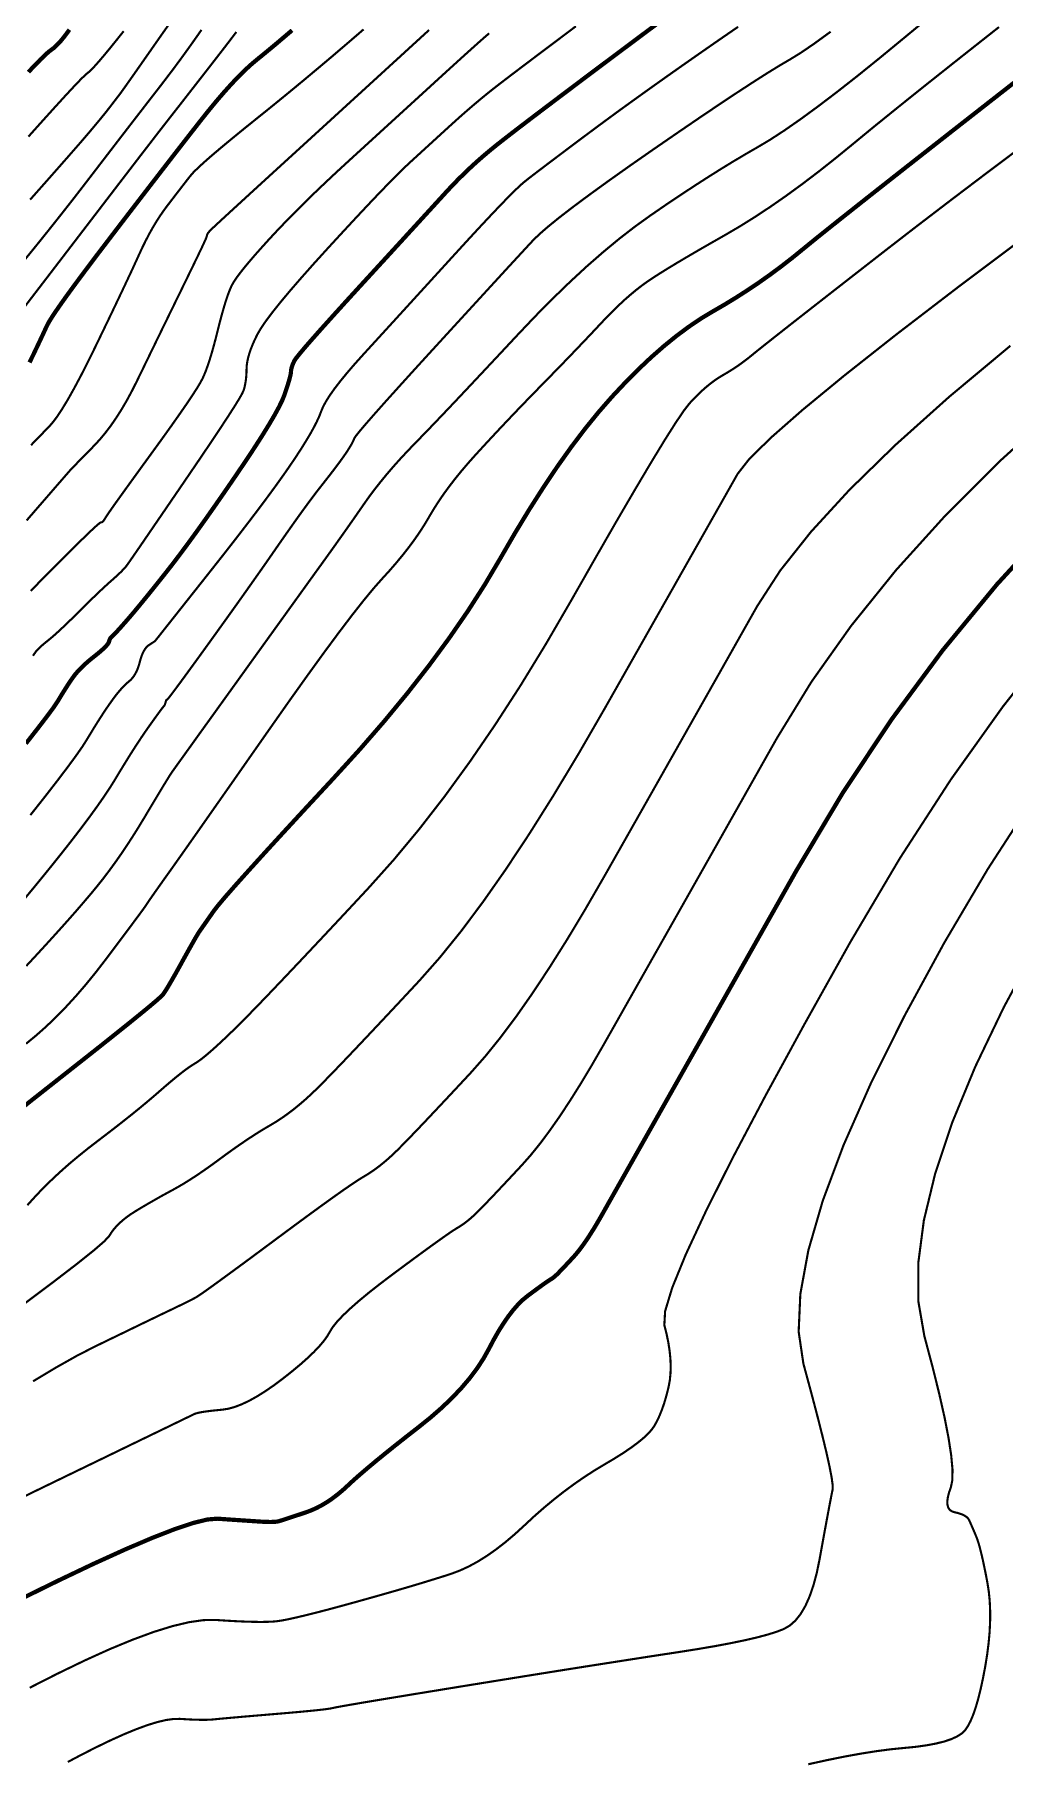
# Model space of a CAD drawing. Extents: x 1059 to 1761, y 608 to 1213.
# Drawn here: x 1207.4 to 1241.7, y 701.8 to 762.8 of the extents above; entities that cross this region are included whole.
import ezdxf

# ---------------------------------------------------------------- set-up
doc = ezdxf.new("R2010")
doc.units = 0
doc.header["$LTSCALE"] = 0.5
doc.layers.add('DGX', color=2, linetype='CONTINUOUS')

msp = doc.modelspace()

# ---------------------------------------------------------------- linework, layer by layer
at = {"layer": 'DGX', "color": 3, "linetype": 'Continuous', "const_width": 0.15}
for points in [[(1229.57, 763.332), (1228.629, 762.631), (1227.697, 761.934), (1226.857, 761.305), (1226.108, 760.741), (1225.45, 760.245), (1224.882, 759.814), (1224.406, 759.451), (1224.021, 759.153), (1223.727, 758.923), (1223.481, 758.724), (1223.241, 758.522), (1223.006, 758.317), (1222.778, 758.108), (1222.556, 757.897), (1222.339, 757.683), (1222.128, 757.466), (1221.923, 757.246), (1221.699, 757.001), (1221.43, 756.707), (1221.117, 756.365), (1220.76, 755.975), (1220.359, 755.537), (1219.914, 755.051), (1219.424, 754.517), (1218.89, 753.935), (1218.367, 753.363), (1217.91, 752.859), (1217.518, 752.424), (1217.192, 752.057), (1216.932, 751.759), (1216.738, 751.529), (1216.609, 751.367), (1216.546, 751.274), (1216.518, 751.216), (1216.494, 751.161), (1216.473, 751.108), (1216.456, 751.058), (1216.443, 751.011), (1216.433, 750.966), (1216.427, 750.925), (1216.425, 750.885), (1216.421, 750.839), (1216.41, 750.777), (1216.391, 750.699), (1216.366, 750.604), (1216.333, 750.493), (1216.293, 750.365), (1216.246, 750.222), (1216.192, 750.062), (1216.114, 749.87), (1215.996, 749.63), (1215.839, 749.342), (1215.641, 749.006), (1215.404, 748.622), (1215.127, 748.19), (1214.809, 747.71), (1214.452, 747.182), (1214.084, 746.646), (1213.733, 746.142), (1213.401, 745.67), (1213.086, 745.23), (1212.789, 744.822), (1212.51, 744.446), (1212.249, 744.102), (1212.005, 743.79), (1211.778, 743.504), (1211.565, 743.238), (1211.368, 742.993), (1211.185, 742.769), (1211.017, 742.565), (1210.865, 742.382), (1210.726, 742.219), (1210.603, 742.077), (1210.494, 741.953), (1210.397, 741.844), (1210.313, 741.751), (1210.241, 741.672), (1210.182, 741.609), (1210.136, 741.562), (1210.102, 741.529), (1210.081, 741.512), (1210.067, 741.501), (1210.053, 741.487), (1210.04, 741.47), (1210.028, 741.45), (1210.017, 741.427), (1210.006, 741.401), (1209.997, 741.371), (1209.988, 741.339), (1209.972, 741.301), (1209.942, 741.255), (1209.897, 741.202), (1209.838, 741.14), (1209.764, 741.07), (1209.676, 740.992), (1209.573, 740.906), (1209.455, 740.812), (1209.334, 740.715), (1209.222, 740.62), (1209.118, 740.527), (1209.022, 740.435), (1208.934, 740.346), (1208.855, 740.258), (1208.783, 740.173), (1208.721, 740.089), (1208.66, 740.003), (1208.598, 739.911), (1208.532, 739.812), (1208.464, 739.707), (1208.394, 739.595), (1208.32, 739.477), (1208.245, 739.353), (1208.166, 739.222), (1208.037, 739.029), (1207.807, 738.718), (1207.478, 738.289), (1207.049, 737.741)], [(1208.588, 762.978), (1208.481, 762.83), (1208.379, 762.697), (1208.282, 762.58), (1208.19, 762.478), (1208.103, 762.392), (1208.022, 762.321), (1207.946, 762.266), (1207.854, 762.196), (1207.728, 762.083), (1207.566, 761.925), (1207.369, 761.724), (1207.138, 761.479)], [(1216.463, 762.956), (1216.174, 762.71), (1215.905, 762.482), (1215.655, 762.274), (1215.425, 762.085), (1215.215, 761.915), (1215.009, 761.741), (1214.79, 761.54), (1214.559, 761.311), (1214.317, 761.055), (1214.062, 760.772), (1213.795, 760.462), (1213.516, 760.124), (1213.225, 759.759), (1212.915, 759.362), (1212.579, 758.931), (1212.217, 758.465), (1211.829, 757.963), (1211.415, 757.427), (1210.975, 756.855), (1210.509, 756.249), (1210.018, 755.607), (1209.541, 754.982), (1209.121, 754.424), (1208.757, 753.934), (1208.45, 753.512), (1208.199, 753.157), (1208.005, 752.87), (1207.867, 752.651), (1207.786, 752.499), (1207.728, 752.372), (1207.66, 752.226), (1207.583, 752.061), (1207.496, 751.877), (1207.4, 751.675), (1207.294, 751.454), (1207.179, 751.215)], [(1243.837, 762.536), (1241.684, 760.857), (1239.805, 759.389), (1238.2, 758.131), (1236.869, 757.084), (1235.813, 756.248), (1235.03, 755.623), (1234.522, 755.209), (1234.147, 754.904), (1233.766, 754.609), (1233.379, 754.322), (1232.986, 754.044), (1232.586, 753.775), (1232.18, 753.514), (1231.768, 753.262), (1231.349, 753.019), (1230.924, 752.764), (1230.493, 752.473), (1230.056, 752.148), (1229.613, 751.788), (1229.164, 751.394), (1228.709, 750.965), (1228.249, 750.501), (1227.782, 750.003), (1227.309, 749.462), (1226.83, 748.872), (1226.344, 748.231), (1225.852, 747.54), (1225.355, 746.799), (1224.85, 746.008), (1224.34, 745.167), (1223.823, 744.275), (1223.276, 743.352), (1222.675, 742.415), (1222.018, 741.464), (1221.307, 740.498), (1220.542, 739.52), (1219.722, 738.527), (1218.847, 737.52), (1217.917, 736.499), (1217.014, 735.527), (1216.218, 734.665), (1215.529, 733.914), (1214.947, 733.273), (1214.472, 732.743), (1214.104, 732.324), (1213.844, 732.015), (1213.69, 731.817), (1213.595, 731.68), (1213.509, 731.558), (1213.433, 731.449), (1213.366, 731.353), (1213.309, 731.272), (1213.261, 731.203), (1213.222, 731.149), (1213.193, 731.108), (1213.162, 731.061), (1213.118, 730.989), (1213.06, 730.891), (1212.99, 730.768), (1212.906, 730.62), (1212.808, 730.447), (1212.698, 730.248), (1212.574, 730.024), (1212.45, 729.799), (1212.337, 729.597), (1212.235, 729.418), (1212.145, 729.263), (1212.067, 729.131), (1212, 729.022), (1211.945, 728.937), (1211.901, 728.875), (1211.823, 728.794), (1211.664, 728.652), (1211.424, 728.449), (1211.103, 728.185), (1210.702, 727.86), (1210.22, 727.474), (1209.657, 727.026), (1209.013, 726.518), (1208.372, 726.013), (1207.816, 725.575), (1207.345, 725.204), (1206.96, 724.9)], [(1243.41, 745.56), (1241.398, 743.369), (1239.482, 741.044), (1237.662, 738.583), (1235.937, 735.987), (1234.307, 733.256), (1232.815, 730.616), (1231.503, 728.295), (1230.371, 726.291), (1229.418, 724.606), (1228.645, 723.239), (1228.052, 722.19), (1227.638, 721.459), (1227.405, 721.046), (1227.263, 720.801), (1227.126, 720.573), (1226.993, 720.362), (1226.865, 720.169), (1226.742, 719.993), (1226.623, 719.835), (1226.509, 719.693), (1226.399, 719.569), (1226.296, 719.459), (1226.203, 719.359), (1226.119, 719.27), (1226.045, 719.192), (1225.98, 719.124), (1225.924, 719.066), (1225.878, 719.019), (1225.842, 718.982), (1225.81, 718.952), (1225.778, 718.923), (1225.747, 718.896), (1225.716, 718.871), (1225.685, 718.847), (1225.654, 718.826), (1225.623, 718.806), (1225.593, 718.788), (1225.554, 718.763), (1225.498, 718.726), (1225.424, 718.675), (1225.333, 718.61), (1225.225, 718.532), (1225.1, 718.44), (1224.957, 718.335), (1224.797, 718.216), (1224.627, 718.077), (1224.457, 717.91), (1224.287, 717.716), (1224.115, 717.494), (1223.943, 717.245), (1223.769, 716.969), (1223.596, 716.665), (1223.421, 716.334), (1223.229, 715.989), (1223.003, 715.644), (1222.743, 715.299), (1222.45, 714.954), (1222.123, 714.609), (1221.762, 714.264), (1221.367, 713.919), (1220.938, 713.574), (1220.509, 713.24), (1220.113, 712.927), (1219.75, 712.636), (1219.419, 712.366), (1219.121, 712.117), (1218.856, 711.89), (1218.624, 711.685), (1218.425, 711.5), (1218.242, 711.333), (1218.057, 711.181), (1217.872, 711.041), (1217.686, 710.916), (1217.499, 710.805), (1217.31, 710.707), (1217.121, 710.624), (1216.931, 710.554), (1216.75, 710.494), (1216.588, 710.441), (1216.444, 710.394), (1216.32, 710.353), (1216.215, 710.319), (1216.129, 710.29), (1216.061, 710.269), (1216.013, 710.253), (1215.969, 710.242), (1215.916, 710.233), (1215.853, 710.227), (1215.78, 710.223), (1215.698, 710.222), (1215.606, 710.223), (1215.504, 710.226), (1215.393, 710.232), (1215.267, 710.24), (1215.121, 710.25), (1214.955, 710.261), (1214.768, 710.273), (1214.562, 710.287), (1214.336, 710.302), (1214.09, 710.319), (1213.823, 710.338), (1213.472, 710.31), (1212.969, 710.187), (1212.315, 709.969), (1211.511, 709.656), (1210.555, 709.248), (1209.449, 708.746), (1208.192, 708.148), (1206.783, 707.456)]]:
    msp.add_lwpolyline(points, dxfattribs=at)
at = {"layer": 'DGX', "linetype": 'Continuous', "const_width": 0.075}
for points in [[(1238.982, 763.406), (1238.084, 762.664), (1237.242, 761.971), (1236.458, 761.339), (1235.73, 760.768), (1235.059, 760.259), (1234.445, 759.81), (1233.887, 759.422), (1233.387, 759.096), (1232.943, 758.831), (1232.52, 758.587), (1232.082, 758.327), (1231.629, 758.05), (1231.161, 757.755), (1230.677, 757.444), (1230.179, 757.116), (1229.665, 756.771), (1229.137, 756.408), (1228.594, 756.018), (1228.039, 755.588), (1227.471, 755.119), (1226.889, 754.611), (1226.296, 754.063), (1225.689, 753.476), (1225.069, 752.85), (1224.437, 752.184), (1223.821, 751.525), (1223.251, 750.917), (1222.728, 750.36), (1222.251, 749.854), (1221.82, 749.4), (1221.435, 748.997), (1221.096, 748.646), (1220.803, 748.346), (1220.54, 748.072), (1220.287, 747.8), (1220.045, 747.53), (1219.815, 747.262), (1219.596, 746.995), (1219.388, 746.731), (1219.191, 746.468), (1219.006, 746.207), (1218.826, 745.948), (1218.647, 745.69), (1218.468, 745.435), (1218.289, 745.181), (1218.11, 744.929), (1217.932, 744.678), (1217.754, 744.43), (1217.577, 744.183), (1217.375, 743.904), (1217.124, 743.556), (1216.825, 743.14), (1216.477, 742.657), (1216.08, 742.105), (1215.634, 741.486), (1215.139, 740.799), (1214.596, 740.043), (1214.062, 739.301), (1213.596, 738.653), (1213.196, 738.098), (1212.865, 737.636), (1212.601, 737.269), (1212.404, 736.995), (1212.275, 736.815), (1212.213, 736.729), (1212.173, 736.669), (1212.111, 736.571), (1212.026, 736.433), (1211.917, 736.255), (1211.786, 736.039), (1211.632, 735.782), (1211.455, 735.487), (1211.256, 735.152), (1211.045, 734.803), (1210.834, 734.467), (1210.623, 734.142), (1210.413, 733.83), (1210.203, 733.531), (1209.993, 733.243), (1209.783, 732.967), (1209.574, 732.704), (1209.352, 732.435), (1209.103, 732.142), (1208.829, 731.824), (1208.528, 731.483), (1208.201, 731.118), (1207.847, 730.728), (1207.468, 730.315), (1207.062, 729.878)], [(1213.259, 762.971), (1213.101, 762.745), (1212.938, 762.514), (1212.771, 762.28), (1212.6, 762.044), (1212.424, 761.804), (1212.243, 761.561), (1212.057, 761.316), (1211.867, 761.067), (1211.673, 760.816), (1211.461, 760.544), (1211.221, 760.233), (1210.951, 759.884), (1210.652, 759.497), (1210.324, 759.071), (1209.967, 758.607), (1209.581, 758.104), (1209.165, 757.563), (1208.731, 757.001), (1208.288, 756.437), (1207.837, 755.869), (1207.378, 755.299), (1206.91, 754.725)], [(1235.513, 762.906), (1234.94, 762.489), (1234.467, 762.166), (1234.094, 761.936), (1233.735, 761.726), (1233.306, 761.463), (1232.806, 761.145), (1232.236, 760.774), (1231.595, 760.349), (1230.884, 759.87), (1230.103, 759.337), (1229.251, 758.751), (1228.408, 758.164), (1227.654, 757.629), (1226.988, 757.147), (1226.41, 756.718), (1225.921, 756.341), (1225.52, 756.016), (1225.207, 755.744), (1224.983, 755.525), (1224.771, 755.297), (1224.495, 754.998), (1224.154, 754.629), (1223.75, 754.189), (1223.282, 753.679), (1222.75, 753.099), (1222.153, 752.448), (1221.493, 751.727), (1220.842, 751.015), (1220.277, 750.392), (1219.796, 749.859), (1219.4, 749.414), (1219.088, 749.058), (1218.861, 748.791), (1218.719, 748.613), (1218.661, 748.523), (1218.643, 748.476), (1218.618, 748.422), (1218.588, 748.362), (1218.551, 748.296), (1218.508, 748.224), (1218.46, 748.146), (1218.405, 748.062), (1218.344, 747.971), (1218.275, 747.872), (1218.196, 747.762), (1218.107, 747.64), (1218.008, 747.508), (1217.898, 747.364), (1217.779, 747.209), (1217.649, 747.044), (1217.51, 746.866), (1217.358, 746.673), (1217.194, 746.456), (1217.016, 746.217), (1216.825, 745.956), (1216.621, 745.672), (1216.404, 745.366), (1216.173, 745.038), (1215.929, 744.687), (1215.672, 744.316), (1215.401, 743.928), (1215.116, 743.524), (1214.819, 743.103), (1214.507, 742.665), (1214.182, 742.21), (1213.844, 741.739), (1213.492, 741.25), (1213.156, 740.785), (1212.863, 740.383), (1212.615, 740.043), (1212.411, 739.766), (1212.251, 739.552), (1212.136, 739.4), (1212.064, 739.312), (1212.037, 739.286), (1212.032, 739.29), (1212.026, 739.289), (1212.021, 739.284), (1212.015, 739.275), (1212.009, 739.262), (1212.002, 739.244), (1211.995, 739.222), (1211.989, 739.196), (1211.981, 739.169), (1211.974, 739.145), (1211.966, 739.123), (1211.958, 739.104), (1211.949, 739.087), (1211.94, 739.073), (1211.931, 739.062), (1211.922, 739.053), (1211.905, 739.035), (1211.874, 738.996), (1211.829, 738.937), (1211.769, 738.856), (1211.696, 738.755), (1211.608, 738.634), (1211.506, 738.491), (1211.389, 738.328), (1211.263, 738.147), (1211.131, 737.954), (1210.994, 737.746), (1210.851, 737.526), (1210.703, 737.292), (1210.55, 737.044), (1210.39, 736.783), (1210.226, 736.509), (1210.041, 736.211), (1209.822, 735.88), (1209.568, 735.517), (1209.28, 735.12), (1208.957, 734.69), (1208.6, 734.227), (1208.208, 733.731), (1207.782, 733.202), (1207.347, 732.67), (1206.929, 732.166)], [(1214.491, 762.896), (1214.388, 762.759), (1214.261, 762.592), (1214.11, 762.395), (1213.934, 762.168), (1213.735, 761.911), (1213.512, 761.624), (1213.283, 761.33), (1213.067, 761.053), (1212.864, 760.793), (1212.674, 760.549), (1212.497, 760.321), (1212.332, 760.111), (1212.18, 759.917), (1212.041, 759.739), (1211.886, 759.54), (1211.686, 759.283), (1211.442, 758.966), (1211.152, 758.591), (1210.818, 758.156), (1210.439, 757.663), (1210.016, 757.111), (1209.547, 756.499), (1209.068, 755.874), (1208.612, 755.279), (1208.179, 754.714), (1207.77, 754.18), (1207.383, 753.676), (1207.02, 753.202)], [(1241.468, 763.07), (1240.105, 761.995), (1238.907, 761.044), (1237.874, 760.217), (1237.006, 759.515), (1236.303, 758.936), (1235.689, 758.435), (1235.09, 757.961), (1234.505, 757.517), (1233.934, 757.101), (1233.377, 756.714), (1232.835, 756.356), (1232.306, 756.026), (1231.792, 755.725), (1231.305, 755.448), (1230.858, 755.191), (1230.452, 754.954), (1230.085, 754.737), (1229.759, 754.539), (1229.473, 754.362), (1229.228, 754.204), (1229.022, 754.066), (1228.835, 753.931), (1228.643, 753.782), (1228.447, 753.62), (1228.246, 753.445), (1228.041, 753.255), (1227.831, 753.053), (1227.617, 752.836), (1227.398, 752.606), (1227.172, 752.364), (1226.934, 752.112), (1226.684, 751.85), (1226.423, 751.577), (1226.15, 751.293), (1225.865, 751), (1225.569, 750.696), (1225.261, 750.382), (1224.951, 750.064), (1224.647, 749.751), (1224.349, 749.441), (1224.057, 749.134), (1223.772, 748.832), (1223.493, 748.533), (1223.22, 748.238), (1222.953, 747.947), (1222.697, 747.66), (1222.455, 747.376), (1222.228, 747.097), (1222.016, 746.821), (1221.818, 746.55), (1221.635, 746.282), (1221.467, 746.018), (1221.313, 745.758), (1221.159, 745.498), (1220.99, 745.234), (1220.805, 744.966), (1220.605, 744.694), (1220.389, 744.419), (1220.158, 744.139), (1219.912, 743.855), (1219.65, 743.568), (1219.352, 743.232), (1218.997, 742.802), (1218.586, 742.28), (1218.117, 741.663), (1217.592, 740.954), (1217.009, 740.15), (1216.37, 739.254), (1215.674, 738.264), (1214.983, 737.277), (1214.362, 736.388), (1213.808, 735.598), (1213.323, 734.906), (1212.907, 734.313), (1212.559, 733.819), (1212.279, 733.423), (1212.068, 733.126), (1211.901, 732.892), (1211.755, 732.686), (1211.63, 732.509), (1211.525, 732.359), (1211.44, 732.238), (1211.376, 732.144), (1211.333, 732.079), (1211.31, 732.042), (1211.276, 731.991), (1211.2, 731.886), (1211.082, 731.725), (1210.922, 731.509), (1210.72, 731.238), (1210.476, 730.912), (1210.19, 730.531), (1209.862, 730.095), (1209.513, 729.643), (1209.163, 729.214), (1208.813, 728.809), (1208.462, 728.426), (1208.111, 728.067), (1207.76, 727.731), (1207.408, 727.419), (1207.055, 727.129)], [(1221.309, 762.966), (1220.933, 762.622), (1220.589, 762.308), (1220.276, 762.021), (1219.994, 761.764), (1219.744, 761.535), (1219.525, 761.335), (1219.337, 761.163), (1219.137, 760.98), (1218.88, 760.745), (1218.566, 760.459), (1218.196, 760.121), (1217.77, 759.731), (1217.287, 759.29), (1216.748, 758.798), (1216.152, 758.254), (1215.565, 757.718), (1215.054, 757.251), (1214.619, 756.852), (1214.259, 756.522), (1213.974, 756.26), (1213.765, 756.066), (1213.631, 755.941), (1213.573, 755.884), (1213.553, 755.863), (1213.536, 755.843), (1213.521, 755.825), (1213.507, 755.809), (1213.496, 755.795), (1213.487, 755.783), (1213.48, 755.772), (1213.475, 755.764), (1213.471, 755.755), (1213.467, 755.745), (1213.462, 755.732), (1213.458, 755.718), (1213.453, 755.703), (1213.448, 755.685), (1213.443, 755.665), (1213.437, 755.644), (1213.419, 755.596), (1213.374, 755.496), (1213.304, 755.344), (1213.207, 755.14), (1213.084, 754.884), (1212.935, 754.577), (1212.76, 754.217), (1212.559, 753.805), (1212.347, 753.372), (1212.14, 752.947), (1211.936, 752.531), (1211.738, 752.123), (1211.543, 751.723), (1211.353, 751.332), (1211.167, 750.949), (1210.985, 750.575), (1210.804, 750.215), (1210.621, 749.875), (1210.435, 749.557), (1210.246, 749.259), (1210.054, 748.981), (1209.86, 748.725), (1209.663, 748.489), (1209.463, 748.273), (1209.275, 748.08), (1209.111, 747.913), (1208.971, 747.77), (1208.856, 747.653), (1208.765, 747.56), (1208.699, 747.493), (1208.658, 747.45), (1208.641, 747.433), (1208.612, 747.4), (1208.536, 747.312), (1208.411, 747.169), (1208.239, 746.971), (1208.019, 746.718), (1207.752, 746.41), (1207.436, 746.046), (1207.073, 745.627)], [(1210.508, 762.927), (1210.254, 762.609), (1210.028, 762.329), (1209.827, 762.086), (1209.653, 761.882), (1209.506, 761.715), (1209.385, 761.585), (1209.291, 761.494), (1209.223, 761.44), (1209.134, 761.364), (1208.975, 761.207), (1208.747, 760.968), (1208.449, 760.648), (1208.082, 760.246), (1207.645, 759.763), (1207.139, 759.198)], [(1212.119, 763.182), (1211.85, 762.801), (1211.576, 762.41), (1211.315, 762.036), (1211.084, 761.706), (1210.885, 761.422), (1210.716, 761.183), (1210.579, 760.989), (1210.473, 760.84), (1210.398, 760.736), (1210.354, 760.677), (1210.324, 760.638), (1210.289, 760.594), (1210.251, 760.543), (1210.208, 760.488), (1210.16, 760.426), (1210.109, 760.36), (1210.054, 760.287), (1209.994, 760.209), (1209.927, 760.124), (1209.851, 760.027), (1209.764, 759.921), (1209.668, 759.803), (1209.562, 759.676), (1209.447, 759.538), (1209.322, 759.389), (1209.186, 759.23), (1209.015, 759.03), (1208.779, 758.76), (1208.48, 758.418), (1208.117, 758.006), (1207.69, 757.523), (1207.2, 756.97)], [(1232.243, 763.081), (1231.589, 762.631), (1230.921, 762.167), (1230.28, 761.719), (1229.667, 761.287), (1229.082, 760.871), (1228.524, 760.471), (1227.993, 760.087), (1227.49, 759.718), (1227.015, 759.366), (1226.575, 759.037), (1226.178, 758.739), (1225.824, 758.473), (1225.513, 758.238), (1225.245, 758.035), (1225.019, 757.863), (1224.837, 757.722), (1224.698, 757.613), (1224.557, 757.492), (1224.369, 757.315), (1224.134, 757.082), (1223.852, 756.792), (1223.523, 756.447), (1223.148, 756.047), (1222.725, 755.59), (1222.255, 755.077), (1221.772, 754.548), (1221.311, 754.043), (1220.871, 753.561), (1220.453, 753.103), (1220.056, 752.668), (1219.68, 752.257), (1219.326, 751.87), (1218.993, 751.506), (1218.687, 751.167), (1218.416, 750.852), (1218.178, 750.562), (1217.973, 750.297), (1217.802, 750.056), (1217.665, 749.84), (1217.562, 749.649), (1217.492, 749.483), (1217.429, 749.318), (1217.344, 749.133), (1217.239, 748.926), (1217.113, 748.699), (1216.965, 748.45), (1216.797, 748.18), (1216.608, 747.889), (1216.398, 747.577), (1216.161, 747.236), (1215.891, 746.859), (1215.587, 746.445), (1215.251, 745.995), (1214.881, 745.509), (1214.478, 744.986), (1214.042, 744.427), (1213.572, 743.832), (1213.117, 743.257), (1212.721, 742.758), (1212.386, 742.335), (1212.112, 741.989), (1211.898, 741.719), (1211.745, 741.525), (1211.651, 741.408), (1211.619, 741.367), (1211.613, 741.362), (1211.601, 741.353), (1211.583, 741.341), (1211.559, 741.325), (1211.529, 741.305), (1211.492, 741.281), (1211.45, 741.254), (1211.401, 741.223), (1211.35, 741.184), (1211.303, 741.135), (1211.258, 741.075), (1211.216, 741.005), (1211.176, 740.924), (1211.14, 740.832), (1211.106, 740.73), (1211.075, 740.617), (1211.043, 740.503), (1211.007, 740.397), (1210.966, 740.299), (1210.92, 740.209), (1210.869, 740.128), (1210.813, 740.054), (1210.753, 739.989), (1210.688, 739.932), (1210.62, 739.875), (1210.548, 739.808), (1210.473, 739.732), (1210.396, 739.646), (1210.315, 739.551), (1210.231, 739.446), (1210.145, 739.332), (1210.055, 739.208), (1209.962, 739.075), (1209.864, 738.932), (1209.763, 738.779), (1209.658, 738.616), (1209.548, 738.443), (1209.435, 738.261), (1209.318, 738.068), (1209.196, 737.866), (1209.038, 737.619), (1208.81, 737.294), (1208.513, 736.891), (1208.147, 736.409), (1207.712, 735.849), (1207.207, 735.211)], [(1223.434, 762.849), (1223.298, 762.732), (1223.12, 762.576), (1222.902, 762.381), (1222.642, 762.148), (1222.341, 761.875), (1221.999, 761.564), (1221.616, 761.215), (1221.213, 760.846), (1220.809, 760.477), (1220.405, 760.108), (1220.001, 759.739), (1219.597, 759.37), (1219.193, 759.001), (1218.789, 758.632), (1218.385, 758.263), (1217.989, 757.898), (1217.609, 757.541), (1217.244, 757.193), (1216.896, 756.853), (1216.563, 756.522), (1216.246, 756.198), (1215.944, 755.883), (1215.659, 755.577), (1215.396, 755.286), (1215.16, 755.021), (1214.953, 754.78), (1214.774, 754.565), (1214.622, 754.373), (1214.499, 754.207), (1214.404, 754.065), (1214.337, 753.948), (1214.283, 753.832), (1214.226, 753.691), (1214.166, 753.525), (1214.104, 753.335), (1214.04, 753.121), (1213.973, 752.883), (1213.903, 752.62), (1213.831, 752.333), (1213.758, 752.044), (1213.687, 751.778), (1213.618, 751.533), (1213.549, 751.31), (1213.483, 751.109), (1213.418, 750.929), (1213.354, 750.771), (1213.292, 750.635), (1213.211, 750.485), (1213.089, 750.285), (1212.927, 750.034), (1212.725, 749.734), (1212.482, 749.383), (1212.199, 748.981), (1211.876, 748.53), (1211.512, 748.028), (1211.151, 747.532), (1210.834, 747.094), (1210.561, 746.717), (1210.333, 746.399), (1210.149, 746.142), (1210.01, 745.943), (1209.915, 745.805), (1209.865, 745.727), (1209.838, 745.681), (1209.813, 745.643), (1209.79, 745.612), (1209.769, 745.588), (1209.75, 745.571), (1209.733, 745.561), (1209.718, 745.558), (1209.705, 745.562), (1209.67, 745.546), (1209.591, 745.481), (1209.466, 745.37), (1209.296, 745.21), (1209.081, 745.002), (1208.821, 744.747), (1208.516, 744.444), (1208.165, 744.094), (1207.812, 743.738), (1207.497, 743.42), (1207.222, 743.14)], [(1218.994, 762.989), (1218.446, 762.517), (1217.904, 762.054), (1217.365, 761.6), (1216.831, 761.154), (1216.301, 760.717), (1215.776, 760.289), (1215.255, 759.87), (1214.764, 759.475), (1214.328, 759.119), (1213.947, 758.803), (1213.621, 758.527), (1213.351, 758.29), (1213.136, 758.093), (1212.976, 757.935), (1212.872, 757.817), (1212.791, 757.715), (1212.704, 757.603), (1212.61, 757.482), (1212.51, 757.352), (1212.402, 757.213), (1212.288, 757.065), (1212.168, 756.907), (1212.04, 756.741), (1211.91, 756.565), (1211.783, 756.379), (1211.657, 756.183), (1211.534, 755.977), (1211.413, 755.761), (1211.295, 755.535), (1211.178, 755.299), (1211.064, 755.053), (1210.94, 754.782), (1210.797, 754.471), (1210.632, 754.121), (1210.448, 753.73), (1210.243, 753.3), (1210.018, 752.829), (1209.772, 752.319), (1209.506, 751.769), (1209.239, 751.226), (1208.99, 750.738), (1208.759, 750.305), (1208.546, 749.925), (1208.351, 749.601), (1208.175, 749.33), (1208.016, 749.115), (1207.876, 748.953), (1207.745, 748.819), (1207.615, 748.686), (1207.486, 748.554), (1207.358, 748.421), (1207.231, 748.29)], [(1226.504, 763.099), (1225.585, 762.409), (1224.831, 761.841), (1224.24, 761.394), (1223.813, 761.068), (1223.55, 760.863), (1223.369, 760.718), (1223.187, 760.57), (1223.005, 760.418), (1222.823, 760.264), (1222.64, 760.106), (1222.457, 759.946), (1222.274, 759.782), (1222.09, 759.616), (1221.906, 759.448), (1221.722, 759.28), (1221.538, 759.112), (1221.355, 758.944), (1221.171, 758.776), (1220.987, 758.608), (1220.803, 758.44), (1220.619, 758.272), (1220.413, 758.078), (1220.163, 757.832), (1219.87, 757.534), (1219.532, 757.185), (1219.151, 756.784), (1218.726, 756.331), (1218.258, 755.826), (1217.745, 755.269), (1217.238, 754.711), (1216.787, 754.203), (1216.39, 753.745), (1216.049, 753.337), (1215.762, 752.978), (1215.531, 752.669), (1215.355, 752.41), (1215.233, 752.2), (1215.146, 752.02), (1215.069, 751.848), (1215.005, 751.684), (1214.951, 751.529), (1214.91, 751.382), (1214.88, 751.243), (1214.861, 751.112), (1214.854, 750.99), (1214.852, 750.875), (1214.846, 750.764), (1214.837, 750.659), (1214.825, 750.56), (1214.809, 750.466), (1214.791, 750.377), (1214.77, 750.293), (1214.745, 750.215), (1214.691, 750.099), (1214.579, 749.905), (1214.409, 749.631), (1214.183, 749.279), (1213.899, 748.847), (1213.558, 748.336), (1213.159, 747.746), (1212.703, 747.076), (1212.247, 746.409), (1211.847, 745.824), (1211.503, 745.322), (1211.216, 744.902), (1210.984, 744.565), (1210.809, 744.311), (1210.69, 744.14), (1210.627, 744.051), (1210.589, 744.001), (1210.542, 743.946), (1210.487, 743.887), (1210.424, 743.822), (1210.353, 743.753), (1210.274, 743.679), (1210.187, 743.6), (1210.092, 743.516), (1209.987, 743.424), (1209.871, 743.318), (1209.743, 743.2), (1209.605, 743.068), (1209.454, 742.924), (1209.293, 742.767), (1209.12, 742.596), (1208.935, 742.413), (1208.752, 742.231), (1208.581, 742.065), (1208.424, 741.914), (1208.28, 741.778), (1208.149, 741.657), (1208.031, 741.552), (1207.926, 741.462), (1207.834, 741.387), (1207.752, 741.322), (1207.678, 741.26), (1207.611, 741.203), (1207.551, 741.149), (1207.499, 741.098), (1207.454, 741.052), (1207.416, 741.009), (1207.386, 740.97), (1207.359, 740.931), (1207.331, 740.89), (1207.301, 740.845)], [(1242.571, 759.066), (1241.116, 757.974), (1239.777, 756.96), (1238.552, 756.024), (1237.441, 755.165), (1236.447, 754.391), (1235.568, 753.706), (1234.806, 753.111), (1234.16, 752.606), (1233.631, 752.19), (1233.218, 751.864), (1232.921, 751.628), (1232.741, 751.481), (1232.618, 751.381), (1232.492, 751.284), (1232.365, 751.19), (1232.236, 751.098), (1232.104, 751.01), (1231.971, 750.924), (1231.835, 750.841), (1231.697, 750.761), (1231.558, 750.677), (1231.416, 750.582), (1231.272, 750.475), (1231.126, 750.357), (1230.979, 750.227), (1230.829, 750.086), (1230.678, 749.933), (1230.524, 749.769), (1230.324, 749.512), (1230.031, 749.079), (1229.645, 748.47), (1229.168, 747.686), (1228.598, 746.726), (1227.935, 745.591), (1227.181, 744.279), (1226.334, 742.793), (1225.44, 741.256), (1224.546, 739.795), (1223.65, 738.41), (1222.754, 737.102), (1221.857, 735.869), (1220.959, 734.712), (1220.06, 733.631), (1219.16, 732.626), (1218.3, 731.703), (1217.518, 730.868), (1216.815, 730.121), (1216.192, 729.463), (1215.648, 728.892), (1215.183, 728.409), (1214.797, 728.014), (1214.49, 727.708), (1214.233, 727.458), (1213.997, 727.234), (1213.783, 727.036), (1213.59, 726.864), (1213.418, 726.717), (1213.268, 726.597), (1213.139, 726.502), (1213.031, 726.433), (1212.926, 726.369), (1212.806, 726.289), (1212.672, 726.191), (1212.523, 726.077), (1212.36, 725.946), (1212.182, 725.799), (1211.989, 725.635), (1211.781, 725.454), (1211.559, 725.261), (1211.321, 725.06), (1211.069, 724.851), (1210.801, 724.634), (1210.518, 724.409), (1210.221, 724.176), (1209.908, 723.935), (1209.581, 723.685), (1209.252, 723.432), (1208.937, 723.179), (1208.634, 722.927), (1208.345, 722.674), (1208.07, 722.422), (1207.807, 722.17), (1207.558, 721.918), (1207.322, 721.666), (1207.101, 721.421)], [(1242.609, 755.816), (1240.05, 753.898), (1237.85, 752.212), (1236.008, 750.759), (1234.524, 749.539), (1233.399, 748.551), (1232.631, 747.795), (1232.222, 747.272), (1231.948, 746.787), (1231.585, 746.146), (1231.133, 745.348), (1230.592, 744.394), (1229.963, 743.283), (1229.244, 742.016), (1228.437, 740.592), (1227.541, 739.012), (1226.615, 737.41), (1225.719, 735.921), (1224.853, 734.545), (1224.017, 733.283), (1223.21, 732.133), (1222.434, 731.096), (1221.687, 730.173), (1220.97, 729.362), (1220.299, 728.642), (1219.689, 727.991), (1219.141, 727.409), (1218.655, 726.895), (1218.231, 726.45), (1217.868, 726.073), (1217.567, 725.765), (1217.328, 725.526), (1217.12, 725.327), (1216.913, 725.139), (1216.708, 724.963), (1216.504, 724.798), (1216.302, 724.645), (1216.101, 724.503), (1215.901, 724.373), (1215.703, 724.253), (1215.502, 724.136), (1215.295, 724.01), (1215.083, 723.875), (1214.864, 723.731), (1214.64, 723.579), (1214.409, 723.418), (1214.173, 723.249), (1213.931, 723.071), (1213.69, 722.894), (1213.458, 722.728), (1213.234, 722.573), (1213.019, 722.429), (1212.812, 722.296), (1212.614, 722.173), (1212.424, 722.062), (1212.243, 721.961), (1212.067, 721.866), (1211.893, 721.771), (1211.722, 721.675), (1211.554, 721.579), (1211.387, 721.483), (1211.223, 721.387), (1211.061, 721.291), (1210.902, 721.194), (1210.75, 721.096), (1210.608, 720.995), (1210.478, 720.891), (1210.36, 720.785), (1210.252, 720.677), (1210.156, 720.566), (1210.071, 720.452), (1209.997, 720.335), (1209.824, 720.146), (1209.439, 719.813), (1208.843, 719.337), (1208.035, 718.718), (1207.017, 717.955)], [(1241.872, 751.804), (1239.703, 749.995), (1237.805, 748.296), (1236.177, 746.707), (1234.82, 745.228), (1233.733, 743.859), (1232.917, 742.6), (1232.237, 741.397), (1231.558, 740.195), (1230.879, 738.996), (1230.201, 737.798), (1229.524, 736.602), (1228.847, 735.407), (1228.171, 734.214), (1227.495, 733.023), (1226.831, 731.874), (1226.188, 730.805), (1225.566, 729.818), (1224.966, 728.911), (1224.388, 728.086), (1223.83, 727.342), (1223.294, 726.679), (1222.78, 726.098), (1222.298, 725.581), (1221.861, 725.114), (1221.467, 724.696), (1221.119, 724.327), (1220.814, 724.008), (1220.554, 723.738), (1220.338, 723.517), (1220.166, 723.345), (1220.017, 723.202), (1219.868, 723.067), (1219.721, 722.941), (1219.575, 722.823), (1219.43, 722.712), (1219.285, 722.611), (1219.142, 722.517), (1218.999, 722.431), (1218.826, 722.325), (1218.591, 722.17), (1218.292, 721.965), (1217.932, 721.71), (1217.509, 721.406), (1217.023, 721.052), (1216.475, 720.649), (1215.865, 720.197), (1215.259, 719.747), (1214.726, 719.353), (1214.265, 719.015), (1213.877, 718.732), (1213.562, 718.504), (1213.319, 718.332), (1213.148, 718.215), (1213.05, 718.154), (1212.983, 718.119), (1212.908, 718.08), (1212.823, 718.037), (1212.729, 717.99), (1212.626, 717.939), (1212.514, 717.884), (1212.392, 717.826), (1212.262, 717.763), (1212.1, 717.685), (1211.884, 717.582), (1211.615, 717.452), (1211.291, 717.296), (1210.914, 717.114), (1210.484, 716.905), (1209.999, 716.671), (1209.461, 716.41), (1208.844, 716.093), (1208.125, 715.688), (1207.303, 715.195)], [(1243.694, 749.709), (1241.556, 747.777), (1239.601, 745.833), (1237.83, 743.875), (1236.241, 741.905), (1234.835, 739.923), (1233.612, 737.928), (1232.526, 736.006), (1231.531, 734.245), (1230.625, 732.643), (1229.81, 731.202), (1229.084, 729.92), (1228.449, 728.798), (1227.905, 727.836), (1227.45, 727.035), (1227.047, 726.337), (1226.657, 725.689), (1226.28, 725.09), (1225.916, 724.54), (1225.565, 724.04), (1225.227, 723.588), (1224.902, 723.186), (1224.589, 722.833), (1224.297, 722.52), (1224.032, 722.237), (1223.793, 721.983), (1223.582, 721.759), (1223.397, 721.566), (1223.239, 721.402), (1223.108, 721.268), (1223.004, 721.164), (1222.913, 721.077), (1222.823, 720.995), (1222.734, 720.918), (1222.645, 720.847), (1222.557, 720.78), (1222.47, 720.718), (1222.383, 720.661), (1222.296, 720.61), (1222.186, 720.541), (1222.026, 720.434), (1221.816, 720.288), (1221.558, 720.104), (1221.25, 719.882), (1220.893, 719.621), (1220.486, 719.321), (1220.03, 718.983), (1219.575, 718.639), (1219.17, 718.32), (1218.816, 718.027), (1218.512, 717.759), (1218.258, 717.517), (1218.055, 717.301), (1217.902, 717.111), (1217.8, 716.946), (1217.707, 716.787), (1217.581, 716.615), (1217.424, 716.429), (1217.234, 716.23), (1217.012, 716.018), (1216.758, 715.792), (1216.471, 715.553), (1216.152, 715.301), (1215.826, 715.057), (1215.515, 714.843), (1215.221, 714.659), (1214.944, 714.505), (1214.682, 714.382), (1214.437, 714.288), (1214.208, 714.225), (1213.995, 714.192), (1213.801, 714.173), (1213.627, 714.155), (1213.474, 714.136), (1213.34, 714.117), (1213.228, 714.098), (1213.136, 714.079), (1213.064, 714.06), (1213.012, 714.04), (1212.888, 713.98), (1212.595, 713.839), (1212.136, 713.616), (1211.509, 713.313), (1210.715, 712.929), (1209.754, 712.463), (1208.625, 711.917), (1207.329, 711.289), (1206.007, 710.643)], [(1243.496, 741.439), (1241.605, 739.044), (1239.76, 736.459), (1237.961, 733.682), (1236.206, 730.714), (1234.589, 727.822), (1233.199, 725.273), (1232.036, 723.067), (1231.1, 721.203), (1230.392, 719.683), (1229.911, 718.505), (1229.658, 717.67), (1229.632, 717.178), (1229.712, 716.864), (1229.774, 716.562), (1229.818, 716.273), (1229.846, 715.997), (1229.857, 715.733), (1229.85, 715.482), (1229.827, 715.243), (1229.786, 715.017), (1229.735, 714.803), (1229.68, 714.6), (1229.622, 714.409), (1229.56, 714.228), (1229.494, 714.059), (1229.426, 713.9), (1229.353, 713.753), (1229.277, 713.617), (1229.182, 713.482), (1229.051, 713.337), (1228.884, 713.181), (1228.682, 713.016), (1228.444, 712.841), (1228.171, 712.656), (1227.862, 712.462), (1227.517, 712.257), (1227.156, 712.04), (1226.797, 711.808), (1226.44, 711.561), (1226.084, 711.299), (1225.731, 711.022), (1225.38, 710.731), (1225.031, 710.425), (1224.685, 710.103), (1224.342, 709.789), (1224.005, 709.504), (1223.673, 709.247), (1223.348, 709.019), (1223.029, 708.82), (1222.715, 708.65), (1222.408, 708.508), (1222.106, 708.395), (1221.792, 708.293), (1221.445, 708.185), (1221.067, 708.069), (1220.657, 707.946), (1220.215, 707.817), (1219.741, 707.681), (1219.236, 707.538), (1218.699, 707.388), (1218.171, 707.243), (1217.695, 707.115), (1217.269, 707.005), (1216.895, 706.912), (1216.572, 706.836), (1216.3, 706.777), (1216.079, 706.735), (1215.909, 706.711), (1215.749, 706.698), (1215.558, 706.691), (1215.336, 706.688), (1215.084, 706.692), (1214.8, 706.7), (1214.485, 706.714), (1214.139, 706.733), (1213.762, 706.758), (1213.331, 706.752), (1212.822, 706.68), (1212.237, 706.541), (1211.574, 706.336), (1210.834, 706.064), (1210.016, 705.727), (1209.122, 705.322), (1208.15, 704.852), (1207.182, 704.36)], [(1242.66, 735.753), (1241.075, 733.308), (1239.531, 730.694), (1238.119, 728.101), (1236.932, 725.718), (1235.971, 723.544), (1235.236, 721.58), (1234.726, 719.826), (1234.442, 718.281), (1234.383, 716.946), (1234.55, 715.82), (1234.811, 714.857), (1235.034, 714.011), (1235.22, 713.28), (1235.368, 712.666), (1235.478, 712.167), (1235.551, 711.784), (1235.587, 711.518), (1235.585, 711.368), (1235.559, 711.248), (1235.525, 711.075), (1235.481, 710.849), (1235.428, 710.568), (1235.366, 710.234), (1235.294, 709.846), (1235.214, 709.405), (1235.124, 708.909), (1235.022, 708.414), (1234.903, 707.972), (1234.768, 707.583), (1234.617, 707.247), (1234.45, 706.964), (1234.266, 706.734), (1234.067, 706.558), (1233.851, 706.435), (1233.597, 706.338), (1233.281, 706.239), (1232.905, 706.139), (1232.467, 706.038), (1231.968, 705.935), (1231.408, 705.83), (1230.788, 705.725), (1230.106, 705.617), (1229.366, 705.505), (1228.573, 705.382), (1227.726, 705.25), (1226.825, 705.109), (1225.871, 704.958), (1224.863, 704.797), (1223.801, 704.626), (1222.685, 704.446), (1221.611, 704.271), (1220.672, 704.118), (1219.871, 703.986), (1219.205, 703.876), (1218.676, 703.786), (1218.283, 703.718), (1218.026, 703.671), (1217.906, 703.646), (1217.828, 703.629), (1217.702, 703.61), (1217.525, 703.588), (1217.299, 703.563), (1217.024, 703.536), (1216.698, 703.505), (1216.323, 703.472), (1215.898, 703.436), (1215.471, 703.4), (1215.088, 703.368), (1214.749, 703.339), (1214.454, 703.313), (1214.204, 703.291), (1213.998, 703.272), (1213.836, 703.257), (1213.718, 703.245), (1213.615, 703.236), (1213.499, 703.23), (1213.368, 703.227), (1213.222, 703.228), (1213.063, 703.232), (1212.89, 703.238), (1212.702, 703.248), (1212.501, 703.261), (1212.271, 703.258), (1212.001, 703.22), (1211.69, 703.146), (1211.337, 703.037), (1210.943, 702.892), (1210.509, 702.713), (1210.033, 702.498), (1209.516, 702.248), (1209.001, 701.986), (1208.532, 701.738)], [(1242.855, 730.674), (1241.638, 728.416), (1240.626, 726.308), (1239.817, 724.349), (1239.212, 722.54), (1238.811, 720.88), (1238.613, 719.369), (1238.619, 718.007), (1238.829, 716.795), (1239.116, 715.716), (1239.355, 714.755), (1239.545, 713.911), (1239.686, 713.184), (1239.779, 712.575), (1239.824, 712.083), (1239.82, 711.708), (1239.768, 711.451), (1239.702, 711.263), (1239.66, 711.097), (1239.641, 710.954), (1239.646, 710.832), (1239.673, 710.733), (1239.723, 710.656), (1239.797, 710.601), (1239.893, 710.567), (1239.996, 710.544), (1240.089, 710.516), (1240.17, 710.486), (1240.241, 710.451), (1240.301, 710.414), (1240.35, 710.373), (1240.389, 710.328), (1240.417, 710.28), (1240.441, 710.227), (1240.466, 710.169), (1240.494, 710.106), (1240.524, 710.037), (1240.556, 709.962), (1240.591, 709.882), (1240.627, 709.797), (1240.665, 709.706), (1240.706, 709.599), (1240.749, 709.464), (1240.795, 709.302), (1240.842, 709.113), (1240.893, 708.896), (1240.945, 708.652), (1241.001, 708.381), (1241.058, 708.083), (1241.108, 707.763), (1241.141, 707.428), (1241.157, 707.077), (1241.155, 706.71), (1241.137, 706.328), (1241.101, 705.931), (1241.048, 705.518), (1240.978, 705.089), (1240.898, 704.673), (1240.816, 704.296), (1240.731, 703.958), (1240.644, 703.659), (1240.554, 703.4), (1240.462, 703.181), (1240.367, 703.001), (1240.27, 702.86), (1240.15, 702.745), (1239.987, 702.639), (1239.781, 702.545), (1239.531, 702.461), (1239.238, 702.388), (1238.901, 702.325), (1238.522, 702.273), (1238.099, 702.231), (1237.634, 702.185), (1237.131, 702.119), (1236.588, 702.033), (1236.006, 701.928), (1235.384, 701.802), (1234.723, 701.657)]]:
    msp.add_lwpolyline(points, dxfattribs=at)

doc.saveas('drawing.dxf')
